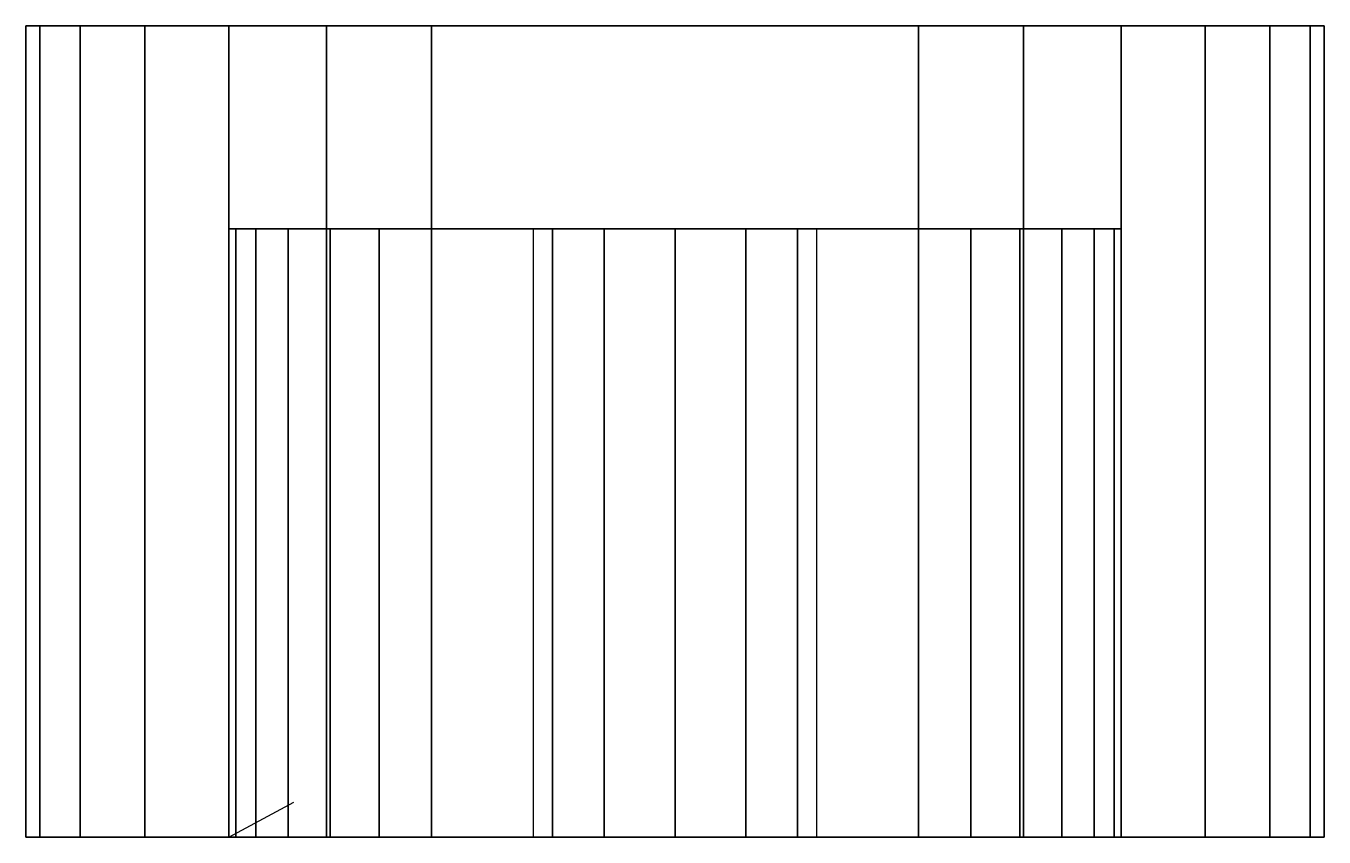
# Model space of a CAD drawing. Header units: inches. Extents: x -2.6 to 29.4, y -22.9 to -2.9.
import ezdxf

# ---------------------------------------------------------------- set-up
doc = ezdxf.new("R2010")
doc.units = ezdxf.units.IN
doc.header["$MEASUREMENT"] = 0
doc.layers.add('ACESSORIO', color=5, linetype='Continuous')

msp = doc.modelspace()

# ---------------------------------------------------------------- linework, layer by layer
at = {"layer": 'ACESSORIO'}
for p, q in [((16.845, -7.92, 46), (9.871, -7.92, 46)), ((2.358, -22.92, 55), (3.962, -22.062, 54.17)), ((-2.642, -22.92, 55), (2.358, -22.92, 55)), ((2.358, -22.92, 55), (24.358, -22.92, 55)), ((24.358, -22.92, 55), (29.358, -22.92, 55)), ((29.358, -22.92, 55), (29.358, -22.92, 40))]:
    msp.add_line(p, q, dxfattribs=at)
for points in [[(29.358, -2.92, 100), (-2.642, -2.92, 100), (-2.642, -22.92, 100), (29.358, -22.92, 100)], [(-2.642, -2.92, 100), (-2.642, -2.92, 10), (-2.642, -22.92, 10), (-2.642, -22.92, 100)], [(29.358, -2.92, 100), (29.358, -2.92, 10), (-2.642, -2.92, 10), (-2.642, -2.92, 100)], [(7.358, -2.92), (19.358, -2.92), (19.358, -22.92), (7.358, -22.92)], [(29.358, -22.92, 100), (29.358, -22.92, 10), (29.358, -2.92, 10), (29.358, -2.92, 100)], [(2.358, -7.92, 41), (2.358, -7.92, 10), (2.358, -22.92, 10), (2.358, -22.92, 41)], [(7.358, -22.92, 46), (9.871, -22.92, 46), (9.871, -7.92, 46), (7.358, -7.92, 46)], [(7.358, -22.92, 5), (19.358, -22.92, 5), (19.358, -7.92, 5), (7.358, -7.92, 5)], [(19.358, -7.92, 46), (19.358, -7.92, 5), (7.358, -7.92, 5), (7.358, -7.92, 46)], [(16.845, -22.92, 46), (19.358, -22.92, 46), (19.358, -7.92, 46), (16.845, -7.92, 46)], [(24.358, -22.92, 41), (24.358, -22.92, 10), (24.358, -7.92, 10), (24.358, -7.92, 41)], [(2.358, -22.92, 41), (-2.642, -22.92, 55), (-2.642, -22.92, 10), (2.358, -22.92, 10)], [(-2.642, -22.92, 100), (-2.642, -22.92, 55), (29.358, -22.92, 55), (29.358, -22.92, 100)], [(2.358, -22.92, 55), (7.358, -22.92, 46), (9.871, -22.92, 46), (3.119, -22.92, 55)], [(7.358, -22.92, 5), (7.358, -22.92), (19.358, -22.92), (19.358, -22.92, 5)], [(24.358, -22.92, 55), (16.845, -22.92, 46), (19.358, -22.92, 46), (29.358, -22.92, 55)], [(24.358, -22.92, 41), (24.358, -22.92, 10), (29.358, -22.92, 10), (29.358, -22.92, 40)]]:
    msp.add_3dface(points, dxfattribs=at)

# ---------------------------------------------------------------- meshes
mesh = msp.add_polymesh((2, 7), dxfattribs=at)
for k, corner in enumerate([(-2.642, -2.92, 10), (-2.302, -2.92, 7.412), (-1.303, -2.92, 5), (0.287, -2.92, 2.929), (2.358, -2.92, 1.34), (4.77, -2.92, 0.341), (7.358, -2.92), (-2.642, -22.92, 10), (-2.302, -22.92, 7.412), (-1.303, -22.92, 5), (0.287, -22.92, 2.929), (2.358, -22.92, 1.34), (4.77, -22.92, 0.341), (7.358, -22.92)]):
    mesh.set_mesh_vertex(divmod(k, 7), corner)
mesh = msp.add_polymesh((2, 7), dxfattribs=at)
for k, corner in enumerate([(29.358, -2.92, 10), (29.017, -2.92, 7.412), (28.018, -2.92, 5), (26.429, -2.92, 2.929), (24.358, -2.92, 1.34), (21.946, -2.92, 0.341), (19.358, -2.92), (-2.642, -2.92, 10), (-2.302, -2.92, 7.412), (-1.303, -2.92, 5), (0.287, -2.92, 2.929), (2.358, -2.92, 1.34), (4.77, -2.92, 0.341), (7.358, -2.92)]):
    mesh.set_mesh_vertex(divmod(k, 7), corner)
mesh = msp.add_polymesh((2, 7), dxfattribs=at)
for k, corner in enumerate([(19.358, -2.92), (21.946, -2.92, 0.341), (24.358, -2.92, 1.34), (26.429, -2.92, 2.929), (28.018, -2.92, 5), (29.017, -2.92, 7.412), (29.358, -2.92, 10), (19.358, -22.92), (21.946, -22.92, 0.341), (24.358, -22.92, 1.34), (26.429, -22.92, 2.929), (28.018, -22.92, 5), (29.017, -22.92, 7.412), (29.358, -22.92, 10)]):
    mesh.set_mesh_vertex(divmod(k, 7), corner)
mesh = msp.add_polymesh((2, 7), dxfattribs=at)
for k, corner in enumerate([(2.358, -22.92, 10), (2.528, -22.92, 8.706), (3.028, -22.92, 7.5), (3.822, -22.92, 6.464), (4.858, -22.92, 5.67), (6.064, -22.92, 5.17), (7.358, -22.92, 5), (2.358, -7.92, 10), (2.528, -7.92, 8.706), (3.028, -7.92, 7.5), (3.822, -7.92, 6.464), (4.858, -7.92, 5.67), (6.064, -7.92, 5.17), (7.358, -7.92, 5)]):
    mesh.set_mesh_vertex(divmod(k, 7), corner)
mesh = msp.add_polymesh((2, 7), dxfattribs=at)
for k, corner in enumerate([(7.358, -22.92, 46), (6.064, -22.92, 45.83), (4.858, -22.92, 45.33), (3.822, -22.92, 44.536), (3.028, -22.92, 43.5), (2.528, -22.92, 42.294), (2.358, -22.92, 41), (7.358, -7.92, 46), (6.064, -7.92, 45.83), (4.858, -7.92, 45.33), (3.822, -7.92, 44.536), (3.028, -7.92, 43.5), (2.528, -7.92, 42.294), (2.358, -7.92, 41)]):
    mesh.set_mesh_vertex(divmod(k, 7), corner)
mesh = msp.add_polymesh((2, 7), dxfattribs=at)
for k, corner in enumerate([(2.358, -7.92, 41), (2.528, -7.92, 42.294), (3.028, -7.92, 43.5), (3.822, -7.92, 44.536), (4.858, -7.92, 45.33), (6.064, -7.92, 45.83), (7.358, -7.92, 46), (2.358, -7.92, 10), (2.528, -7.92, 8.706), (3.028, -7.92, 7.5), (3.822, -7.92, 6.464), (4.858, -7.92, 5.67), (6.064, -7.92, 5.17), (7.358, -7.92, 5)]):
    mesh.set_mesh_vertex(divmod(k, 7), corner)
mesh = msp.add_polymesh((2, 7), dxfattribs=at)
for k, corner in enumerate([(9.871, -7.92, 46), (10.338, -7.92, 47.743), (11.614, -7.92, 49.02), (13.358, -7.92, 49.487), (15.101, -7.92, 49.02), (16.378, -7.92, 47.743), (16.845, -7.92, 46), (9.871, -22.92, 46), (10.338, -22.92, 47.743), (11.614, -22.92, 49.02), (13.358, -22.92, 49.487), (15.101, -22.92, 49.02), (16.378, -22.92, 47.743), (16.845, -22.92, 46)]):
    mesh.set_mesh_vertex(divmod(k, 7), corner)
mesh = msp.add_polymesh((2, 7), dxfattribs=at)
for k, corner in enumerate([(9.871, -7.92, 46), (10.338, -7.92, 47.743), (11.614, -7.92, 49.02), (13.358, -7.92, 49.487), (15.101, -7.92, 49.02), (16.378, -7.92, 47.743), (16.845, -7.92, 46), (9.871, -7.92, 46), (11.033, -7.92, 46), (12.195, -7.92, 46), (13.358, -7.92, 46), (14.52, -7.92, 46), (15.682, -7.92, 46), (16.845, -7.92, 46)]):
    mesh.set_mesh_vertex(divmod(k, 7), corner)
mesh = msp.add_polymesh((2, 7), dxfattribs=at)
for k, corner in enumerate([(19.358, -22.92, 46), (20.652, -22.92, 45.83), (21.858, -22.92, 45.33), (22.893, -22.92, 44.536), (23.688, -22.92, 43.5), (24.187, -22.92, 42.294), (24.358, -22.92, 41), (19.358, -7.92, 46), (20.652, -7.92, 45.83), (21.858, -7.92, 45.33), (22.893, -7.92, 44.536), (23.688, -7.92, 43.5), (24.187, -7.92, 42.294), (24.358, -7.92, 41)]):
    mesh.set_mesh_vertex(divmod(k, 7), corner)
mesh = msp.add_polymesh((2, 7), dxfattribs=at)
for k, corner in enumerate([(24.358, -7.92, 10), (24.187, -7.92, 8.706), (23.688, -7.92, 7.5), (22.893, -7.92, 6.464), (21.858, -7.92, 5.67), (20.652, -7.92, 5.17), (19.358, -7.92, 5), (24.358, -22.92, 10), (24.187, -22.92, 8.706), (23.688, -22.92, 7.5), (22.893, -22.92, 6.464), (21.858, -22.92, 5.67), (20.652, -22.92, 5.17), (19.358, -22.92, 5)]):
    mesh.set_mesh_vertex(divmod(k, 7), corner)
mesh = msp.add_polymesh((2, 7), dxfattribs=at)
for k, corner in enumerate([(24.358, -7.92, 41), (24.187, -7.92, 42.294), (23.688, -7.92, 43.5), (22.893, -7.92, 44.536), (21.858, -7.92, 45.33), (20.652, -7.92, 45.83), (19.358, -7.92, 46), (24.358, -7.92, 10), (24.187, -7.92, 8.706), (23.688, -7.92, 7.5), (22.893, -7.92, 6.464), (21.858, -7.92, 5.67), (20.652, -7.92, 5.17), (19.358, -7.92, 5)]):
    mesh.set_mesh_vertex(divmod(k, 7), corner)
mesh = msp.add_polymesh((2, 7), dxfattribs=at)
for k, corner in enumerate([(2.358, -22.92, 10), (2.528, -22.92, 8.706), (3.028, -22.92, 7.5), (3.822, -22.92, 6.464), (4.858, -22.92, 5.67), (6.064, -22.92, 5.17), (7.358, -22.92, 5), (-2.642, -22.92, 10), (-2.302, -22.92, 7.412), (-1.303, -22.92, 5), (0.287, -22.92, 2.929), (2.358, -22.92, 1.34), (4.77, -22.92, 0.341), (7.358, -22.92)]):
    mesh.set_mesh_vertex(divmod(k, 7), corner)
mesh = msp.add_polymesh((2, 7), dxfattribs=at)
for k, corner in enumerate([(2.358, -22.92, 41), (2.528, -22.92, 42.294), (3.028, -22.92, 43.5), (3.822, -22.92, 44.536), (4.858, -22.92, 45.33), (6.064, -22.92, 45.83), (7.358, -22.92, 46), (-2.642, -22.92, 55), (-1.809, -22.92, 55), (-0.976, -22.92, 55), (-0.142, -22.92, 55), (0.691, -22.92, 55), (1.524, -22.92, 55), (2.358, -22.92, 55)]):
    mesh.set_mesh_vertex(divmod(k, 7), corner)
mesh = msp.add_polymesh((2, 7), dxfattribs=at)
for k, corner in enumerate([(9.871, -22.92, 46), (10.338, -22.92, 47.743), (11.614, -22.92, 49.02), (13.358, -22.92, 49.487), (15.101, -22.92, 49.02), (16.378, -22.92, 47.743), (16.845, -22.92, 46), (3.119, -22.92, 55), (6.024, -22.92, 55), (9.691, -22.92, 55), (13.358, -22.92, 55), (17.024, -22.92, 55), (20.691, -22.92, 55), (24.358, -22.92, 55)]):
    mesh.set_mesh_vertex(divmod(k, 7), corner)
mesh = msp.add_polymesh((2, 7), dxfattribs=at)
for k, corner in enumerate([(24.358, -22.92, 10), (24.187, -22.92, 8.706), (23.688, -22.92, 7.5), (22.893, -22.92, 6.464), (21.858, -22.92, 5.67), (20.652, -22.92, 5.17), (19.358, -22.92, 5), (29.358, -22.92, 10), (29.017, -22.92, 7.412), (28.018, -22.92, 5), (26.429, -22.92, 2.929), (24.358, -22.92, 1.34), (21.946, -22.92, 0.341), (19.358, -22.92)]):
    mesh.set_mesh_vertex(divmod(k, 7), corner)
mesh = msp.add_polymesh((2, 7), dxfattribs=at)
for k, corner in enumerate([(24.358, -22.92, 41), (24.187, -22.92, 42.294), (23.688, -22.92, 43.5), (22.893, -22.92, 44.536), (21.858, -22.92, 45.33), (20.652, -22.92, 45.83), (19.358, -22.92, 46), (29.358, -22.92, 40), (29.358, -22.92, 42.5), (29.358, -22.92, 45), (29.358, -22.92, 47.5), (29.358, -22.92, 50), (29.358, -22.92, 52.5), (29.358, -22.92, 55)]):
    mesh.set_mesh_vertex(divmod(k, 7), corner)

doc.saveas('drawing.dxf')
